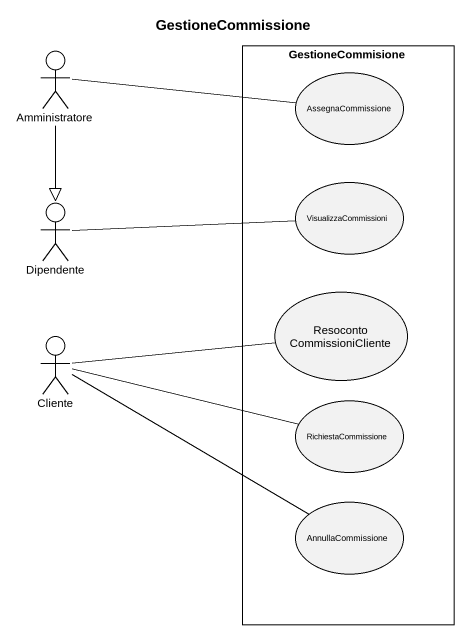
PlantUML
@startuml
title GestioneCommissione
actor Amministratore
rectangle GestioneCommisione {
  usecase AssegnaCommissione
  usecase VisualizzaCommissioni
  usecase ResocontoCommissioniCliente
  usecase RichiestaCommissione
  usecase AnnullaCommissione
}
actor Dipendente
actor Cliente
Amministratore -right- AssegnaCommissione
Amministratore --|> Dipendente
Dipendente -right- VisualizzaCommissioni
Cliente -right- ResocontoCommissioniCliente
Cliente -right- RichiestaCommissione
Cliente -right- AnnullaCommissione
@enduml
